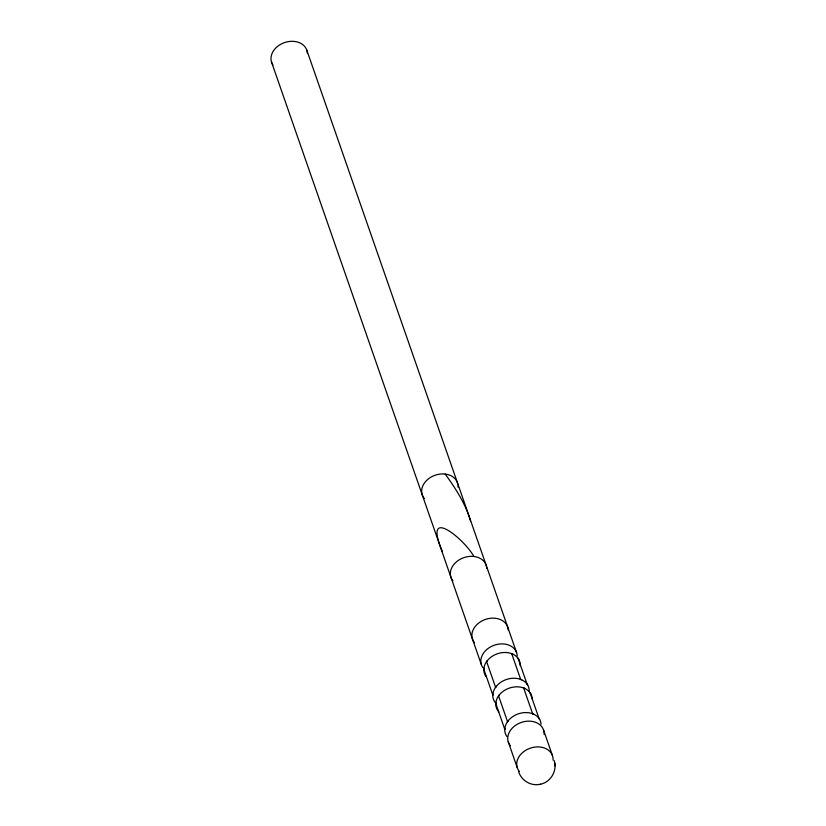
<?xml version="1.0" encoding="UTF-8"?>
<svg xmlns="http://www.w3.org/2000/svg" width="826" height="826" viewBox="0 0 826 826"><rect width="100%" height="100%" fill="white"/><g stroke="black" fill="none" stroke-linecap="round" stroke-linejoin="round"><path stroke-width="1.24" d="M554.153 760.498C557.602 770.472 550.787 782.243 540.441 784.235M483.819 669.442L483.922 668.141M492.792 695.193L492.895 693.902M495.776 703.773L495.889 702.482M504.748 729.523L504.851 728.233M486.462 661.781L487.34 660.604M495.424 687.542L496.312 686.354M498.419 696.122L499.296 694.934M507.381 721.872L508.269 720.685M518.656 771.69C521.196 780.209 530.426 786.032 539.202 784.463M538.903 784.524L540.617 784.204M511.47 653.562L512.791 654.109M520.432 679.313L521.753 679.86M523.426 687.903L524.747 688.44M532.388 713.654L533.71 714.191M445.204 474.083C455.673 488.476 465.585 503.839 470.562 521.082M473.907 556.487C464.305 538.975 422.292 504.356 442.385 551.541M517.985 658.208L518.687 659.272M526.957 683.959L527.659 685.022M529.941 692.549L530.643 693.603M538.913 718.3L539.615 719.353M306.745 49.994L516.591 652.592M543.487 729.843L552.46 755.594M518.109 658.405L527.081 684.155M530.065 692.735L539.037 718.486M511.707 653.665L520.669 679.416M523.663 687.996L532.625 713.747M486.617 661.574L495.59 687.325M498.574 695.905L507.546 721.656M483.84 669.215L492.812 694.965M495.796 703.556L504.769 729.306M271.455 61.847L481.3 664.445M508.207 741.696L517.169 767.457M554.783 763.162L554.886 764.38M554.917 764.669L555.02 765.867M486.741 568.412A18.616 14.383 -19.2 0 0 474.754 556.59L473.37 556.414A18.616 14.383 -19.2 0 0 454.011 564.282A18.616 14.383 -19.2 0 0 452.989 580.915M457.945 484.852A18.616 14.383 -19.2 0 0 446.05 474.186L444.677 474.01A18.616 14.383 -19.2 0 0 425.307 481.868A18.616 14.383 -19.2 0 0 424.296 498.512M458.048 486.008A18.616 14.383 -19.2 0 1 458.027 487.175M506.988 736.627A18.616 14.383 -19.2 0 1 517.85 714.015A18.616 14.383 -19.2 0 1 541.113 724.123M498.842 711.867A18.616 14.383 -19.2 0 1 508.434 688.43A18.616 14.383 -19.2 0 1 532.181 698.889M272.931 64.944A18.616 14.383 -19.2 0 1 284.712 42.529A18.616 14.383 -19.2 0 1 307.386 53.37M474.516 642.721A18.616 14.383 -19.2 0 1 484.893 619.614A18.616 14.383 -19.2 0 1 508.269 630.217M482.776 667.542A18.616 14.383 -19.2 0 1 494.557 645.116A18.616 14.383 -19.2 0 1 517.231 655.968M486.07 676.546A18.616 14.383 -19.2 0 1 497.944 653.572A18.616 14.383 -19.2 0 1 520.204 665.725M495.445 702.812A18.616 14.383 -19.2 0 1 506.514 679.457A18.616 14.383 -19.2 0 1 529.177 691.476M509.084 743.813A18.616 14.383 -19.2 0 1 522.879 721.945A18.616 14.383 -19.2 0 1 544.127 734.397M510.385 745.733A18.616 14.383 -19.2 0 1 509.683 744.804M519.358 771.484A18.616 14.383 -19.2 0 1 530.426 748.129A18.616 14.383 -19.2 0 1 553.09 760.147"/></g></svg>
